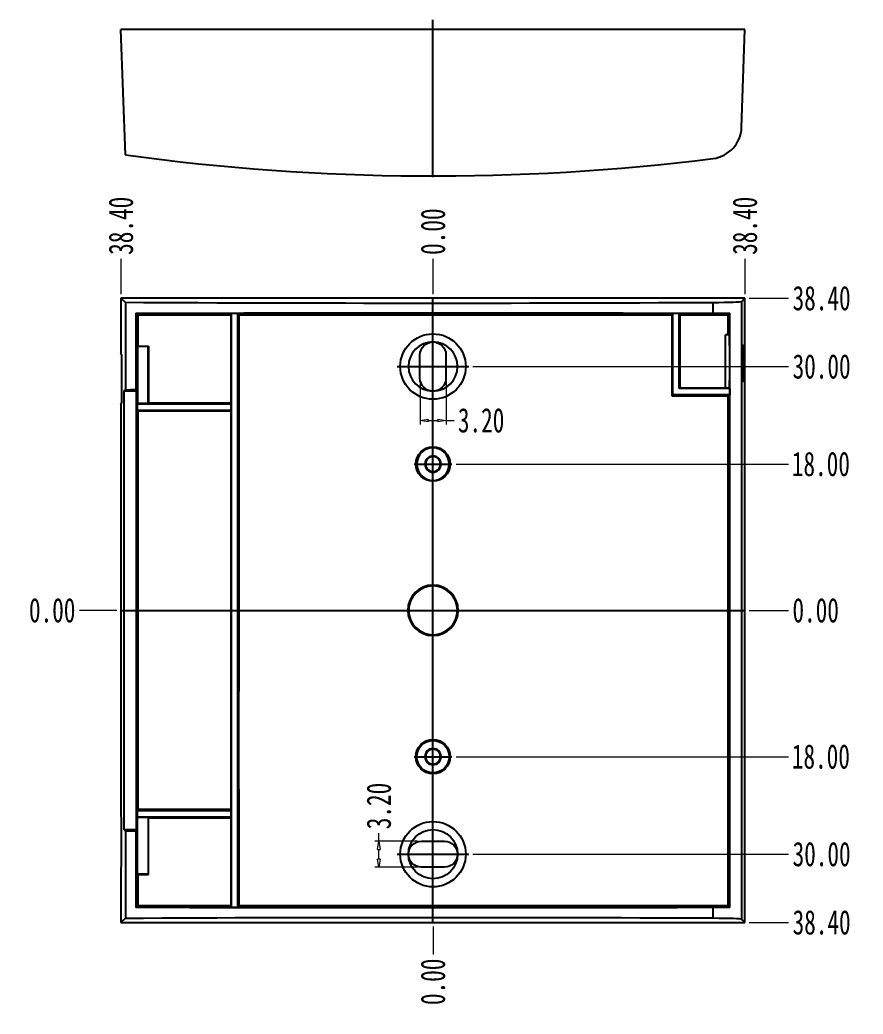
# Model space of a CAD drawing. Header units: inches. Extents: x -185 to 575, y 21239 to 21526.
# Drawn here: x 433.9 to 537.7, y 21248.4 to 21370.7 of the extents above; entities that cross this region are included whole.
import ezdxf
from ezdxf.lldxf.tags import DXFTag

# ---------------------------------------------------------------- set-up
doc = ezdxf.new("R2010")
doc.units = ezdxf.units.IN
doc.header["$MEASUREMENT"] = 0
doc.layers.add('1', color=7, linetype='Continuous')
doc.styles.get("Standard").update_dxf_attribs({"font": 'SimSun.ttf', "width": 0.7})
tags = doc.linetypes.add('CENTER', pattern=[2, 1.25, -0.25, 0.25, -0.25]).pattern_tags.tags
tags[10:11] = [DXFTag(74, 4), DXFTag(75, 0), DXFTag(340, '0'), DXFTag(46, 0.0), DXFTag(50, 0.0), DXFTag(44, 0.0), DXFTag(45, 0.0)]
tags[8:9] = [DXFTag(74, 4), DXFTag(75, 0), DXFTag(340, '0'), DXFTag(46, 0.0), DXFTag(50, 0.0), DXFTag(44, 0.0), DXFTag(45, 0.0)]
tags[6:7] = [DXFTag(74, 4), DXFTag(75, 0), DXFTag(340, '0'), DXFTag(46, 0.0), DXFTag(50, 0.0), DXFTag(44, 0.0), DXFTag(45, 0.0)]
tags[4:5] = [DXFTag(74, 4), DXFTag(75, 0), DXFTag(340, '0'), DXFTag(46, 0.0), DXFTag(50, 0.0), DXFTag(44, 0.0), DXFTag(45, 0.0)]
doc.dimstyles.new('3', dxfattribs={"dimtxt": 3, "dimasz": 1, "dimexe": 0.5, "dimexo": 0.5, "dimgap": 0.5, "dimtad": 0, "dimzin": 0, "dimdsep": 46, "dimtxsty": 'Standard', "dimblk": 'CLOSEDBLANK', "dimcen": 0, "dimclrd": 5, "dimclre": 5, "dimazin": 0, "dimtfac": 1, "dimtofl": 0, "dimtmove": 0, "dimatfit": 3, "dimldrblk": 'CLOSEDBLANK', "dimfxl": 0, "dimtolj": 1, "dimtzin": 0, "dimlwd": 9, "dimlwe": 9, "dimarcsym": 0})

# ---------------------------------------------------------------- blocks, each defined once
blk = doc.blocks.new('*D429')
at = {"color": 5, "lineweight": 9}
blk.add_line((523.66, 21298.05), (528.52, 21298.05), dxfattribs=at)
at = {"layer": 'Defpoints', "color": 0}
for p in [(484.76, 21298.05), (523.16, 21298.05), (528.52, 21298.05)]:
    blk.add_point(p, dxfattribs=at)
at = {"color": 0, "insert": (531.86, 21298.05), "char_height": 3, "attachment_point": 5}
blk.add_mtext('\\A1;0.00', dxfattribs=at)
blk = doc.blocks.new('_ClosedBlank')
at = {"color": 0, "linetype": 'ByBlock', "lineweight": -2}
for p, q in [((-1, 0.17), (0, 0)), ((-1, 0.17), (-1, -0.17)), ((0, 0), (-1, -0.17))]:
    blk.add_line(p, q, dxfattribs=at)
blk = doc.blocks.new('*D430')
at = {"color": 5, "lineweight": 9}
blk.add_line((484.76, 21336.95), (484.76, 21341.3), dxfattribs=at)
at = {"layer": 'Defpoints', "color": 0}
for p in [(484.76, 21341.3), (484.76, 21336.45), (484.76, 21298.05)]:
    blk.add_point(p, dxfattribs=at)
at = {"color": 0, "insert": (484.76, 21344.65), "char_height": 3, "attachment_point": 5, "rotation": 90}
blk.add_mtext('\\A1;0.00', dxfattribs=at)
blk = doc.blocks.new('*D431')
at = {"color": 5, "lineweight": 9}
blk.add_line((445.86, 21298.05), (441.23, 21298.05), dxfattribs=at)
at = {"layer": 'Defpoints', "color": 0}
for p in [(441.23, 21298.05), (446.36, 21298.05), (484.76, 21298.05)]:
    blk.add_point(p, dxfattribs=at)
at = {"color": 0, "insert": (437.89, 21298.05), "char_height": 3, "attachment_point": 5}
blk.add_mtext('\\A1;0.00', dxfattribs=at)
blk = doc.blocks.new('*D432')
at = {"color": 5, "lineweight": 9}
blk.add_line((484.76, 21259.15), (484.76, 21255.69), dxfattribs=at)
at = {"layer": 'Defpoints', "color": 0}
for p in [(484.76, 21298.05), (484.76, 21259.65), (484.76, 21255.69)]:
    blk.add_point(p, dxfattribs=at)
at = {"color": 0, "insert": (484.76, 21252.35), "char_height": 3, "attachment_point": 5, "rotation": 90}
blk.add_mtext('\\A1;0.00', dxfattribs=at)
blk = doc.blocks.new('*D433')
at = {"color": 5, "lineweight": 9}
blk.add_line((489.68, 21268.05), (528.52, 21268.05), dxfattribs=at)
at = {"layer": 'Defpoints', "color": 0}
for p in [(484.76, 21298.05), (489.18, 21268.05), (528.52, 21268.05)]:
    blk.add_point(p, dxfattribs=at)
at = {"color": 0, "insert": (532.59, 21268.05), "char_height": 3, "attachment_point": 5}
blk.add_mtext('\\A1;30.00', dxfattribs=at)
blk = doc.blocks.new('*D434')
at = {"color": 5, "lineweight": 9}
blk.add_line((487.59, 21280.05), (528.52, 21280.05), dxfattribs=at)
at = {"layer": 'Defpoints', "color": 0}
for p in [(484.76, 21298.05), (487.09, 21280.05), (528.52, 21280.05)]:
    blk.add_point(p, dxfattribs=at)
at = {"color": 0, "insert": (532.5, 21280.05), "char_height": 3, "attachment_point": 5}
blk.add_mtext('\\A1;18.00', dxfattribs=at)
blk = doc.blocks.new('*D435')
at = {"color": 5, "lineweight": 9}
blk.add_line((523.66, 21259.65), (528.52, 21259.65), dxfattribs=at)
at = {"layer": 'Defpoints', "color": 0}
for p in [(484.76, 21298.05), (523.16, 21259.65), (528.52, 21259.65)]:
    blk.add_point(p, dxfattribs=at)
at = {"color": 0, "insert": (532.59, 21259.65), "char_height": 3, "attachment_point": 5}
blk.add_mtext('\\A1;38.40', dxfattribs=at)
blk = doc.blocks.new('*D436')
at = {"color": 5, "lineweight": 9}
blk.add_line((523.66, 21336.45), (528.52, 21336.45), dxfattribs=at)
at = {"layer": 'Defpoints', "color": 0}
for p in [(523.16, 21336.45), (528.52, 21336.45), (484.76, 21298.05)]:
    blk.add_point(p, dxfattribs=at)
at = {"color": 0, "insert": (532.59, 21336.45), "char_height": 3, "attachment_point": 5}
blk.add_mtext('\\A1;38.40', dxfattribs=at)
blk = doc.blocks.new('*D437')
at = {"color": 5, "lineweight": 9}
blk.add_line((489.68, 21328.05), (528.52, 21328.05), dxfattribs=at)
at = {"layer": 'Defpoints', "color": 0}
for p in [(489.18, 21328.05), (528.52, 21328.05), (484.76, 21298.05)]:
    blk.add_point(p, dxfattribs=at)
at = {"color": 0, "insert": (532.59, 21328.05), "char_height": 3, "attachment_point": 5}
blk.add_mtext('\\A1;30.00', dxfattribs=at)
blk = doc.blocks.new('*D438')
at = {"color": 5, "lineweight": 9}
blk.add_line((487.59, 21316.05), (528.52, 21316.05), dxfattribs=at)
at = {"layer": 'Defpoints', "color": 0}
for p in [(487.09, 21316.05), (528.52, 21316.05), (484.76, 21298.05)]:
    blk.add_point(p, dxfattribs=at)
at = {"color": 0, "insert": (532.5, 21316.05), "char_height": 3, "attachment_point": 5}
blk.add_mtext('\\A1;18.00', dxfattribs=at)
blk = doc.blocks.new('*D439')
at = {"color": 5, "lineweight": 9}
blk.add_line((446.36, 21336.95), (446.36, 21341.3), dxfattribs=at)
at = {"layer": 'Defpoints', "color": 0}
for p in [(446.36, 21341.3), (446.36, 21336.45), (484.76, 21298.05)]:
    blk.add_point(p, dxfattribs=at)
at = {"color": 0, "insert": (446.36, 21345.37), "char_height": 3, "attachment_point": 5, "rotation": 90}
blk.add_mtext('\\A1;38.40', dxfattribs=at)
blk = doc.blocks.new('*D440')
at = {"color": 5, "lineweight": 9}
blk.add_line((523.16, 21336.95), (523.16, 21341.3), dxfattribs=at)
at = {"layer": 'Defpoints', "color": 0}
for p in [(523.16, 21341.3), (523.16, 21336.45), (484.76, 21298.05)]:
    blk.add_point(p, dxfattribs=at)
at = {"color": 0, "insert": (523.16, 21345.37), "char_height": 3, "attachment_point": 5, "rotation": 90}
blk.add_mtext('\\A1;38.40', dxfattribs=at)
blk = doc.blocks.new('*D459')
at = {"color": 5, "lineweight": 9}
for p, q in [((483.16, 21326.13), (483.16, 21320.92)), ((486.36, 21326.13), (486.36, 21320.92)), ((484.16, 21321.42), (485.36, 21321.42)), ((486.36, 21321.42), (487.36, 21321.42))]:
    blk.add_line(p, q, dxfattribs=at)
at = {"layer": 'Defpoints', "color": 0}
for p in [(483.16, 21326.63), (486.36, 21326.63), (486.36, 21321.42)]:
    blk.add_point(p, dxfattribs=at)
at = {"color": 5, "lineweight": 9, "rotation": 180}
blk.add_blockref('_ClosedBlank', (483.16, 21321.42), dxfattribs=at)
at = {"color": 5, "lineweight": 9}
blk.add_blockref('_ClosedBlank', (486.36, 21321.42), dxfattribs=at)
at = {"color": 0, "insert": (490.68, 21321.42), "char_height": 3, "attachment_point": 5}
blk.add_mtext('\\A1;3.20', dxfattribs=at)
blk = doc.blocks.new('*D460')
at = {"color": 5, "lineweight": 9}
for p, q in [((478.1, 21269.65), (478.1, 21270.65)), ((482.83, 21269.65), (477.6, 21269.65)), ((478.1, 21267.45), (478.1, 21268.65)), ((482.83, 21266.45), (477.6, 21266.45))]:
    blk.add_line(p, q, dxfattribs=at)
at = {"layer": 'Defpoints', "color": 0}
for p in [(483.33, 21269.65), (478.1, 21266.45), (483.33, 21266.45)]:
    blk.add_point(p, dxfattribs=at)
at = {"color": 5, "lineweight": 9}
for p, rotation in [((478.1, 21269.65), 90), ((478.1, 21266.45), 270)]:
    blk.add_blockref('_ClosedBlank', p, dxfattribs=dict(at, rotation=rotation))
at = {"color": 0, "insert": (478.1, 21273.98), "char_height": 3, "attachment_point": 5, "rotation": 90}
blk.add_mtext('\\A1;3.20', dxfattribs=at)

msp = doc.modelspace()

# ---------------------------------------------------------------- linework, layer by layer
at = {"layer": '1', "color": 1, "linetype": 'CENTER', "ltscale": 7.80288}
for p, q in [((484.757, 21351.349), (484.757, 21370.706)), ((484.757, 21259.652), (484.757, 21336.452)), ((446.357, 21298.052), (523.157, 21298.052))]:
    msp.add_line(p, q, dxfattribs=at)
at = {"layer": '1', "color": 252}
for p, q in [((446.895, 21354.095), (446.357, 21369.505)), ((523.157, 21369.505), (446.357, 21369.505)), ((522.737, 21357.481), (523.157, 21369.505)), ((446.357, 21336.452), (446.357, 21329.71)), ((446.895, 21335.914), (446.357, 21336.452)), ((523.157, 21336.452), (446.357, 21336.452)), ((446.895, 21335.914), (446.895, 21325.206)), ((519.236, 21334.623), (519.236, 21335.899)), ((522.737, 21336.032), (523.157, 21336.452)), ((522.737, 21336.032), (522.737, 21260.072)), ((523.157, 21259.652), (523.157, 21336.452)), ((448.191, 21334.618), (448.428, 21334.381)), ((448.191, 21334.618), (448.191, 21325.212)), ((459.97, 21334.606), (459.857, 21334.381)), ((459.97, 21261.498), (459.97, 21334.606)), ((459.97, 21334.606), (460.745, 21334.606)), ((460.745, 21261.498), (460.745, 21334.606)), ((460.745, 21334.606), (460.857, 21334.381)), ((514.27, 21334.606), (514.157, 21334.381)), ((514.27, 21324.565), (514.27, 21334.606)), ((514.27, 21334.606), (515.045, 21334.606)), ((515.045, 21325.34), (515.045, 21334.606)), ((515.045, 21334.606), (515.157, 21334.381)), ((521.312, 21334.607), (521.086, 21334.381)), ((521.312, 21261.497), (521.312, 21334.607)), ((459.857, 21334.381), (448.428, 21334.381)), ((448.428, 21334.381), (448.428, 21330.552)), ((459.857, 21334.381), (459.857, 21323.57)), ((460.857, 21334.381), (460.857, 21288.052)), ((514.157, 21334.381), (460.857, 21334.381)), ((514.157, 21334.381), (514.157, 21324.452)), ((515.157, 21334.381), (515.157, 21325.452)), ((521.086, 21334.381), (515.157, 21334.381)), ((521.086, 21331.952), (521.086, 21334.381)), ((520.757, 21325.389), (520.757, 21331.952)), ((521.182, 21331.952), (520.757, 21331.952)), ((446.42, 21329.552), (446.357, 21329.71)), ((448.407, 21330.51), (448.428, 21330.552)), ((449.715, 21330.51), (448.407, 21330.51)), ((448.407, 21330.51), (448.407, 21323.528)), ((448.428, 21330.552), (449.757, 21330.552)), ((449.715, 21330.51), (449.757, 21330.552)), ((449.715, 21323.528), (449.715, 21330.51)), ((449.757, 21330.552), (449.757, 21323.57)), ((446.42, 21329.552), (446.42, 21323.552)), ((483.157, 21326.63), (483.157, 21329.475)), ((486.357, 21329.475), (486.357, 21326.63)), ((446.741, 21325.052), (446.895, 21325.206)), ((446.741, 21271.052), (446.741, 21325.052)), ((446.741, 21325.052), (448.271, 21325.052)), ((448.271, 21325.052), (448.191, 21325.212)), ((448.271, 21271.052), (448.271, 21325.052)), ((515.045, 21325.34), (515.157, 21325.452)), ((521.311, 21325.34), (515.045, 21325.34)), ((515.157, 21325.452), (520.757, 21325.452)), ((521.212, 21325.389), (520.757, 21325.389)), ((521.212, 21325.389), (521.311, 21325.34)), ((521.311, 21325.34), (521.311, 21324.565)), ((449.757, 21323.57), (449.715, 21323.528)), ((449.757, 21323.57), (459.857, 21323.57)), ((459.857, 21323.57), (459.888, 21323.447)), ((514.27, 21324.565), (514.157, 21324.452)), ((514.157, 21324.452), (521.086, 21324.452)), ((521.311, 21324.565), (514.27, 21324.565)), ((521.086, 21324.452), (521.311, 21324.565)), ((521.086, 21261.723), (521.086, 21324.452)), ((446.357, 21323.395), (446.42, 21323.552)), ((446.357, 21323.395), (446.357, 21272.71)), ((448.367, 21323.447), (448.407, 21323.528)), ((448.367, 21323.447), (459.888, 21323.447)), ((448.367, 21323.447), (448.367, 21322.692)), ((448.367, 21322.692), (459.888, 21322.692)), ((448.428, 21322.57), (448.367, 21322.692)), ((448.407, 21323.528), (449.715, 21323.528)), ((459.857, 21322.57), (448.428, 21322.57)), ((448.428, 21322.57), (448.428, 21273.535)), ((459.857, 21322.57), (459.888, 21322.692)), ((459.857, 21322.57), (459.857, 21288.052)), ((459.888, 21323.447), (459.888, 21322.692)), ((459.875, 21288.052), (459.857, 21288.052)), ((459.875, 21288.052), (459.875, 21276.052)), ((460.839, 21288.052), (460.839, 21276.052)), ((460.839, 21288.052), (460.857, 21288.052)), ((459.857, 21276.052), (459.875, 21276.052)), ((459.857, 21276.052), (459.857, 21273.535)), ((460.857, 21276.052), (460.839, 21276.052)), ((460.857, 21276.052), (460.857, 21261.723)), ((448.428, 21273.535), (448.367, 21273.413)), ((448.367, 21273.413), (459.888, 21273.413)), ((448.367, 21273.413), (448.367, 21272.657)), ((459.857, 21273.535), (448.428, 21273.535)), ((459.857, 21273.535), (459.888, 21273.413)), ((459.888, 21273.413), (459.888, 21272.657)), ((446.357, 21272.71), (446.42, 21272.552)), ((446.42, 21266.552), (446.42, 21272.552)), ((448.367, 21272.657), (459.888, 21272.657)), ((448.367, 21272.657), (448.407, 21272.577)), ((449.715, 21272.577), (448.407, 21272.577)), ((448.407, 21265.594), (448.407, 21272.577)), ((449.715, 21272.577), (449.715, 21265.594)), ((449.715, 21272.577), (449.757, 21272.535)), ((449.757, 21265.552), (449.757, 21272.535)), ((449.757, 21272.535), (459.857, 21272.535)), ((459.857, 21272.535), (459.888, 21272.657)), ((459.857, 21272.535), (459.857, 21261.723)), ((448.271, 21271.052), (446.741, 21271.052)), ((446.895, 21270.898), (446.741, 21271.052)), ((448.191, 21270.892), (448.271, 21271.052)), ((446.895, 21270.898), (446.895, 21260.19)), ((448.191, 21270.892), (448.191, 21261.486)), ((483.335, 21269.652), (486.18, 21269.652)), ((446.42, 21266.552), (446.357, 21266.395)), ((446.357, 21266.395), (446.357, 21259.652)), ((486.18, 21266.452), (483.335, 21266.452)), ((449.715, 21265.594), (448.407, 21265.594)), ((448.407, 21265.594), (448.428, 21265.552)), ((448.428, 21265.552), (449.757, 21265.552)), ((448.428, 21265.552), (448.428, 21261.723)), ((449.715, 21265.594), (449.757, 21265.552)), ((448.191, 21261.486), (448.428, 21261.723)), ((448.428, 21261.723), (459.857, 21261.723)), ((459.857, 21261.723), (459.97, 21261.498)), ((460.745, 21261.498), (459.97, 21261.498)), ((460.857, 21261.723), (460.745, 21261.498)), ((460.857, 21261.723), (521.086, 21261.723)), ((519.236, 21260.206), (519.236, 21261.481)), ((521.312, 21261.497), (521.086, 21261.723)), ((446.895, 21260.19), (446.357, 21259.652)), ((522.737, 21260.072), (523.157, 21259.652)), ((446.357, 21259.652), (523.157, 21259.652))]:
    msp.add_line(p, q, dxfattribs=at)
at = {"layer": '1', "color": 1, "linetype": 'CENTER', "ltscale": 4.08693}
for p, q in [((484.757, 21323.627), (484.757, 21332.477)), ((480.333, 21328.052), (489.182, 21328.052)), ((484.757, 21263.627), (484.757, 21272.477)), ((480.333, 21268.052), (489.182, 21268.052))]:
    msp.add_line(p, q, dxfattribs=at)
at = {"layer": '1', "color": 1, "linetype": 'CENTER', "ltscale": 2.151722}
for p, q in [((484.757, 21313.723), (484.757, 21318.382)), ((482.428, 21316.052), (487.087, 21316.052)), ((484.757, 21277.723), (484.757, 21282.382)), ((482.428, 21280.052), (487.087, 21280.052))]:
    msp.add_line(p, q, dxfattribs=at)
at = {"layer": '1', "color": 252}
for centre, radius in [((484.757, 21328.052), 4.023), ((484.757, 21316.052), 2.118), ((484.757, 21280.052), 2.118), ((484.757, 21280.052), 2), ((484.757, 21268.052), 4.023), ((484.757, 21268.052), 3.023)]:
    msp.add_circle(centre, radius, dxfattribs=at)
at = {"layer": '1', "color": 252, "extrusion": (0, 0, -1)}
for centre, radius in [((-484.757, 21328.052), 3.023), ((-484.757, 21316.052), 2), ((-484.757, 21316.052), 0.995), ((-484.757, 21316.052), 0.916), ((-484.757, 21298.052), 3.105), ((-484.757, 21298.052), 3), ((-484.757, 21280.052), 0.995), ((-484.757, 21280.052), 0.916)]:
    msp.add_circle(centre, radius, dxfattribs=at)
at = {"layer": '1', "color": 252}
for centre, radius, start, end in [((518.74, 21357.62), 4, 277.12374, 358), ((484.757, 21629.53), 278.025, 262.17305, 277.12374)]:
    msp.add_arc(centre, radius, start, end, dxfattribs=at)
at = {"layer": '1', "color": 252, "extrusion": (0, 0, -1)}
for centre, start, end in [((-484.757, 21329.475), 0, 90), ((-484.757, 21329.475), 90, 180), ((-484.757, 21326.63), 270, 0), ((-484.757, 21326.63), 180, 270), ((-483.335, 21268.052), 0, 90), ((-486.18, 21268.052), 90, 180), ((-483.335, 21268.052), 270, 0), ((-486.18, 21268.052), 180, 270)]:
    msp.add_arc(centre, 1.6, start, end, dxfattribs=at)
for centre, major_axis, ratio, start_param, end_param in [((484.757, 21345.533), (278.025, 0), 0.0349208, 1.4464637, 1.7074024), ((518.74, 21336.037), (4, 0), 0.0349208, 0.0349066, 1.4464637), ((484.757, 21329.808), (278.025, 0), 0.0174551, 4.580486, 4.8367216), ((518.74, 21334.554), (4, 0), 0.0174551, 4.8367216, 5.4109304), ((521.182, 21328.452), (0, -3.5), 0.0174551, 3.1415927, 5.7779903), ((522.895, 21328.452), (0, -2.25), 0.0349208, 1.5707963, 7.8539816), ((484.751, 21315.589), (-278.002, 0), 0.034918, 1.4342011, 1.4389045), ((484.72, 21280.507), (277.884, -0.001), 0.034904, 1.7026317, 1.7073371), ((484.757, 21266.297), (278.025, 0), 0.0174551, 1.4464637, 1.7026993), ((518.74, 21261.551), (4, 0), 0.0174551, 0.8722549, 1.4464637), ((484.757, 21250.572), (278.025, 0), 0.0349208, 4.575783, 4.8367216), ((518.74, 21260.067), (4, 0), 0.0349208, 4.8367216, 6.2482787)]:
    msp.add_ellipse(centre, major_axis=major_axis, ratio=ratio, start_param=start_param, end_param=end_param, dxfattribs=at)

# ---------------------------------------------------------------- dimensions: what is measured, and where the dimension line sits
for feature_location, offset, dtype, origin, picture, middle in [((446.357, 21336.452), (0, 4.852), 1, (484.757, 21298.052), '*D439', (446.357, 21345.374)), ((523.157, 21336.452), (0, 4.852), 1, (484.757, 21298.052), '*D440', (523.157, 21345.374)), ((484.757340306, 21336.452241244), (0, 4.852127024), 1, (484.757340306, 21298.052241244), '*D430', (484.757340306, 21344.645201602)), ((523.157, 21336.452), (5.358, 0), 0, (484.757, 21298.052), '*D436', (532.586, 21336.452)), ((489.182, 21328.052), (39.334, 0), 0, (484.757, 21298.052), '*D437', (532.586, 21328.052)), ((487.087, 21316.052), (41.429, 0), 0, (484.757, 21298.052), '*D438', (532.504, 21316.052)), ((446.357340306, 21298.052241244), (-5.129161946, 0), 0, (484.757340306, 21298.052241244), '*D431', (437.887345027, 21298.052241244)), ((523.157340306, 21298.052241244), (5.358436326, 0), 0, (484.757340306, 21298.052241244), '*D429', (531.856609966, 21298.052241244)), ((484.757340306, 21259.652241244), (0, -3.960005747), 1, (484.757340306, 21298.052241244), '*D432', (484.757340306, 21252.351402164)), ((489.182, 21268.052), (39.334, 0), 0, (484.757, 21298.052), '*D433', (532.586, 21268.052)), ((487.087, 21280.052), (41.429, 0), 0, (484.757, 21298.052), '*D434', (532.504, 21280.052)), ((523.157, 21259.652), (5.358, 0), 0, (484.757, 21298.052), '*D435', (532.586, 21259.652))]:
    dim = msp.add_ordinate_dim(feature_location=feature_location, offset=offset, dtype=dtype, origin=origin, dimstyle='3')
    dim.commit()
    dim.dimension.update_dxf_attribs({"geometry": picture, "text_midpoint": middle})
dim = msp.add_linear_dim(base=(486.357, 21321.424), p1=(483.157, 21326.63), p2=(486.357, 21326.63), dimstyle='3')
dim.commit()
dim.dimension.update_dxf_attribs({"geometry": '*D459', "text_midpoint": (490.681, 21321.424)})
dim = msp.add_linear_dim(base=(478.105, 21266.452), p1=(483.335, 21269.652), p2=(483.335, 21266.452), angle=90, dimstyle='3')
dim.commit()
dim.dimension.update_dxf_attribs({"geometry": '*D460', "text_midpoint": (478.105, 21273.976), "dimtype": 160})

doc.saveas('drawing.dxf')
